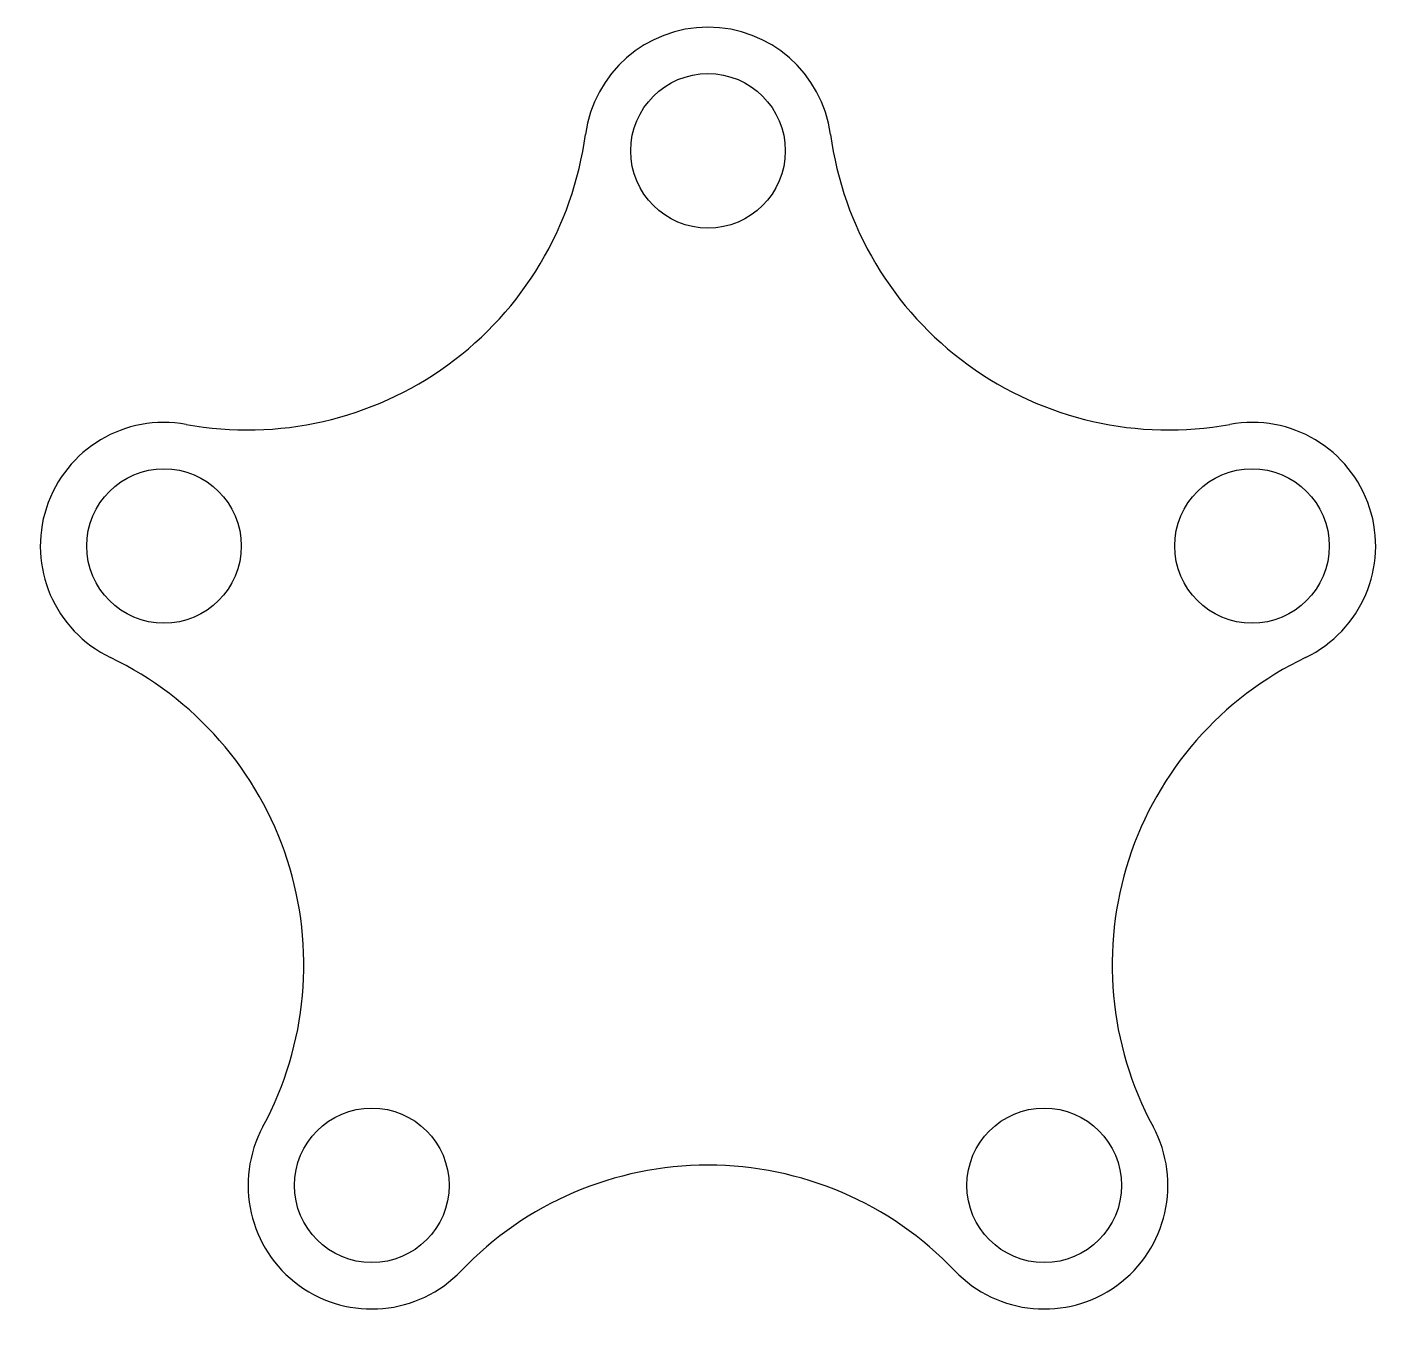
# Model space of a CAD drawing. Header units: millimetres. Extents: x -44 to 44, y -38.8 to 45.
import ezdxf

# ---------------------------------------------------------------- set-up
doc = ezdxf.new("R2010")
doc.units = ezdxf.units.MM

# ---------------------------------------------------------------- blocks, each defined once
blk = doc.blocks.new('5-bolt 74 mm PCD spider')
at = {"color": 3}
for centre in [(0, 37), (-35.189, 11.434), (35.189, 11.434), (-21.748, -29.934), (21.748, -29.934)]:
    blk.add_circle(centre, 5, dxfattribs=at)
for centre, radius, start, end in [((0, 37), 8, 7.64799, 172.35201), ((-29.788, 41), 22.056, 259.64799, 352.35201), ((29.788, 41), 22.056, 187.64799, 280.35201), ((-35.189, 11.434), 8, 79.64799, 244.36579), ((35.189, 11.434), 8, 295.648, 100.35201), ((-48.198, -15.661), 22.056, 331.64799, 64.347), ((48.198, -15.661), 22.056, 115.648, 208.35201), ((-21.748, -29.934), 8, 151.64799, 316.352), ((21.748, -29.934), 8, 223.648, 28.35201), ((0, -50.679), 22.056, 43.648, 136.352)]:
    blk.add_arc(centre, radius, start, end, dxfattribs=at)

msp = doc.modelspace()

# ---------------------------------------------------------------- block references
at = {"color": 3}
msp.add_blockref('5-bolt 74 mm PCD spider', (0, 0), dxfattribs=at)

doc.saveas('drawing.dxf')
